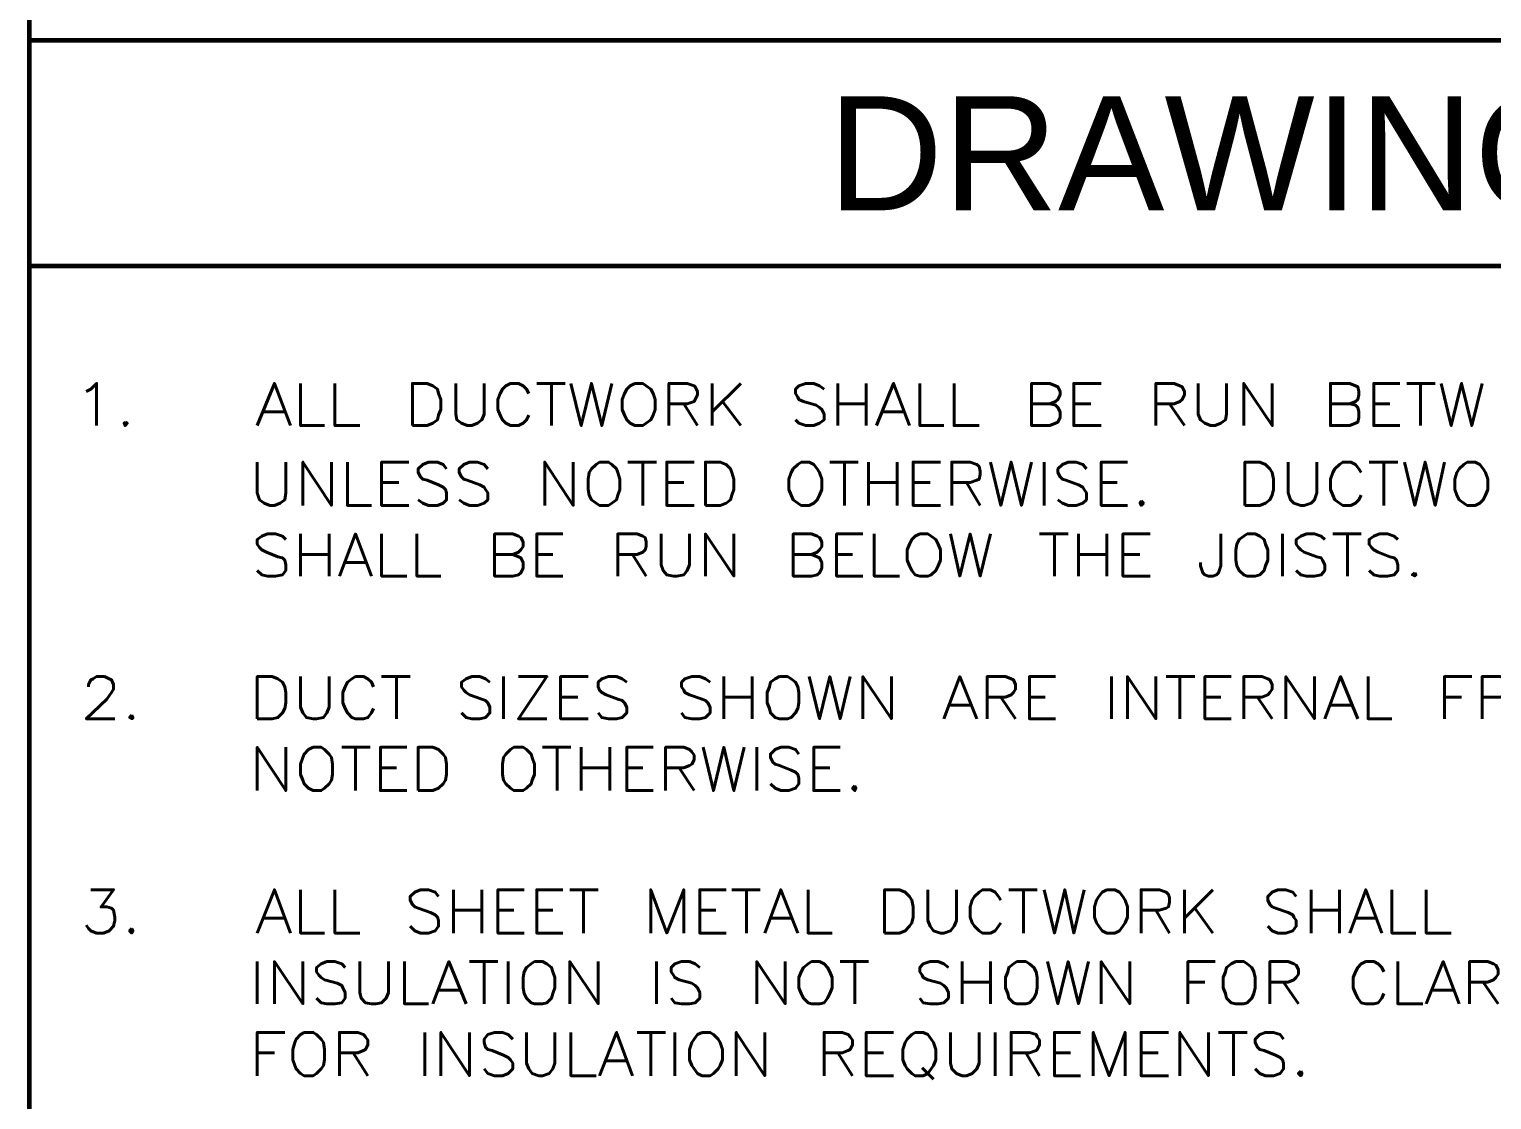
# Model space of a CAD drawing. Header units: inches. Extents: x 5 to 516, y -193 to 129.
# Drawn here: x 357.09 to 369.91, y -164.39 to -155 of the extents above; entities that cross this region are included whole.
import ezdxf

# ---------------------------------------------------------------- set-up
doc = ezdxf.new("R2010")
doc.units = ezdxf.units.IN
doc.header["$MEASUREMENT"] = 0
doc.layers.add('PDF10_Geometry', color=7, linetype='Continuous')
doc.layers.add('PDF10_Text', color=7, linetype='Continuous')
doc.styles.add('PDF ArialMT', font='arial.ttf')

msp = doc.modelspace()

# ---------------------------------------------------------------- linework, layer by layer
at = {"layer": 'PDF10_Geometry', "lineweight": 60}
for points in [[(492.0841215, -99.6385468), (357.0896039, -99.6385468), (357.0896039, -189.6248923), (492.0841215, -189.6248923)], [(357.0896039, -155.0962878), (450.1758235, -155.0962878)], [(357.0896039, -157.0762074), (450.1758235, -157.0762074)]]:
    msp.add_lwpolyline(points, dxfattribs=at)
at = {"layer": 'PDF10_Geometry', "lineweight": 40}
for points in [[(357.5895768, -158.1761661), (357.6295752, -158.1561669), (357.6795731, -158.106169), (357.6795731, -158.4761539)], [(359.0895227, -158.4761539), (359.2395166, -158.106169), (359.3795109, -158.4761539)], [(359.4695004, -158.106169), (359.4695004, -158.4761539), (359.6794919, -158.4761539)], [(359.769495, -158.106169), (359.769495, -158.4761539), (359.9894861, -158.4761539)], [(360.8294452, -158.106169), (360.8294452, -158.376158), (360.8394448, -158.426156), (360.8794432, -158.4561547), (360.9294412, -158.4761539), (360.9694395, -158.4761539), (361.0194375, -158.4561547), (361.0594359, -158.426156), (361.0794351, -158.376158), (361.0794351, -158.106169)], [(361.4694192, -158.1961653), (361.44942, -158.1561669), (361.4194213, -158.1261681), (361.3794229, -158.106169), (361.3094257, -158.106169), (361.2694273, -158.1261681), (361.2394286, -158.1561669), (361.2194294, -158.1961653), (361.1994302, -158.2461633), (361.1994302, -158.3361596), (361.2194294, -158.3861576), (361.2394286, -158.426156), (361.2694273, -158.4561547), (361.3094257, -158.4761539), (361.3794229, -158.4761539), (361.4194213, -158.4561547), (361.44942, -158.426156), (361.4694192, -158.3861576)], [(361.5394198, -158.106169), (361.7894096, -158.106169)], [(361.6694111, -158.106169), (361.6694111, -158.4761539)], [(361.8394008, -158.106169), (361.9293972, -158.4761539), (362.0193935, -158.106169), (362.1093898, -158.4761539), (362.1993862, -158.106169)], [(362.6993727, -158.4761539), (362.6993727, -158.106169), (362.8593662, -158.106169), (362.9193637, -158.1261681), (362.9293633, -158.1361677), (362.9493625, -158.1761661), (362.9493625, -158.2061649), (362.9293633, -158.2461633), (362.9193637, -158.2661625), (362.8593662, -158.2861617), (362.6993727, -158.2861617)], [(363.0793505, -158.106169), (363.0793505, -158.4761539)], [(363.3293505, -158.106169), (363.0793606, -158.3561588)], [(364.0593174, -158.1561669), (364.0193191, -158.1261681), (363.9693211, -158.106169), (363.8993239, -158.106169), (363.8393264, -158.1261681), (363.8093276, -158.1561669), (363.8093276, -158.1961653), (363.8293268, -158.2261641), (363.8393264, -158.2461633), (363.8793247, -158.2661625), (363.9893203, -158.2961612), (364.0193191, -158.3161604), (364.0393182, -158.3361596), (364.0593174, -158.376158), (364.0593174, -158.426156), (364.0193191, -158.4561547), (363.9693211, -158.4761539), (363.8993239, -158.4761539), (363.8393264, -158.4561547), (363.8093276, -158.426156)], [(364.1793126, -158.106169), (364.1793126, -158.4761539)], [(364.429299, -158.106169), (364.429299, -158.4761539)], [(364.519292, -158.4761539), (364.6692859, -158.106169), (364.8092802, -158.4761539)], [(364.8992833, -158.106169), (364.8992833, -158.4761539), (365.1092748, -158.4761539)], [(365.1992779, -158.106169), (365.1992779, -158.4761539), (365.419269, -158.4761539)], [(366.0392302, -158.2861617), (366.0892282, -158.2961612), (366.1092274, -158.3161604), (366.1292266, -158.3561588), (366.1292266, -158.4061568), (366.1092274, -158.4461552), (366.0892282, -158.4561547), (366.0392302, -158.4761539), (365.8792367, -158.4761539), (365.8792367, -158.106169), (366.0392302, -158.106169), (366.0892282, -158.1261681), (366.1092274, -158.1361677), (366.1292266, -158.1761661), (366.1292266, -158.2061649), (366.1092274, -158.2461633), (366.0892282, -158.2661625), (366.0392302, -158.2861617), (365.8792367, -158.2861617)], [(366.4892221, -158.4761539), (366.2492319, -158.4761539), (366.2492319, -158.106169), (366.4892221, -158.106169)], [(366.9692027, -158.4761539), (366.9692027, -158.106169), (367.1291962, -158.106169), (367.1791941, -158.1261681), (367.1991933, -158.1361677), (367.2191925, -158.1761661), (367.2191925, -158.2061649), (367.1991933, -158.2461633), (367.1791941, -158.2661625), (367.1291962, -158.2861617), (366.9692027, -158.2861617)], [(367.3391842, -158.106169), (367.3391842, -158.376158), (367.3591834, -158.426156), (367.3991818, -158.4561547), (367.4491798, -158.4761539), (367.4891781, -158.4761539), (367.5391761, -158.4561547), (367.5791745, -158.426156), (367.5891741, -158.376158), (367.5891741, -158.106169)], [(367.739168, -158.4761539), (367.739168, -158.106169), (367.9891578, -158.4761539), (367.9891578, -158.106169)], [(368.6691268, -158.2861617), (368.7191248, -158.2961612), (368.739124, -158.3161604), (368.7491236, -158.3561588), (368.7491236, -158.4061568), (368.739124, -158.4461552), (368.7191248, -158.4561547), (368.6691268, -158.4761539), (368.4991337, -158.4761539), (368.4991337, -158.106169), (368.6691268, -158.106169), (368.7191248, -158.1261681), (368.739124, -158.1361677), (368.7491236, -158.1761661), (368.7491236, -158.2061649), (368.739124, -158.2461633), (368.7191248, -158.2661625), (368.6691268, -158.2861617), (368.4991337, -158.2861617)], [(369.1091191, -158.4761539), (368.8791285, -158.4761539), (368.8791285, -158.106169), (369.1091191, -158.106169)], [(369.1691133, -158.106169), (369.4191032, -158.106169)], [(369.2891084, -158.106169), (369.2891084, -158.4761539)], [(369.4690943, -158.106169), (369.5590907, -158.4761539), (369.649087, -158.106169), (369.7390834, -158.4761539), (369.8290797, -158.106169)], [(359.1495134, -158.3561588), (359.3295061, -158.3561588)], [(362.829364, -158.2861617), (362.9493591, -158.4761539)], [(363.169357, -158.2661625), (363.3293505, -158.4761539)], [(364.1793126, -158.2861617), (364.4293024, -158.2861617)], [(364.5792963, -158.3561588), (364.7492894, -158.3561588)], [(366.2492319, -158.2861617), (366.3992258, -158.2861617)], [(367.0891978, -158.2861617), (367.2191925, -158.4761539)], [(368.8791285, -158.2861617), (369.0191228, -158.2861617)], [(359.0895227, -158.7961409), (359.0895227, -159.06613), (359.1095218, -159.1261275), (359.1495202, -159.1561263), (359.1995182, -159.1761255), (359.2395166, -159.1761255), (359.2895145, -159.1561263), (359.3295129, -159.1261275), (359.3395125, -159.06613), (359.3395125, -158.7961409)], [(359.4895064, -159.1761255), (359.4895064, -158.7961409), (359.7394963, -159.1761255), (359.7394963, -158.7961409)], [(359.8794804, -158.7961409), (359.8794804, -159.1761255), (360.0894719, -159.1761255)], [(360.4194653, -159.1761255), (360.179475, -159.1761255), (360.179475, -158.7961409), (360.4194653, -158.7961409)], [(360.7494485, -158.8561385), (360.7194497, -158.8161401), (360.6694517, -158.7961409), (360.589455, -158.7961409), (360.539457, -158.8161401), (360.4994586, -158.8561385), (360.4994586, -158.8861373), (360.5194578, -158.9261357), (360.539457, -158.9461348), (360.5794554, -158.9561344), (360.6794513, -158.9961328), (360.7194497, -159.016132), (360.7394489, -159.0361312), (360.7494485, -159.06613), (360.7494485, -159.1261275), (360.7194497, -159.1561263), (360.6694517, -159.1761255), (360.589455, -159.1761255), (360.539457, -159.1561263), (360.4994586, -159.1261275)], [(361.1094338, -158.8561385), (361.0794351, -158.8161401), (361.0194375, -158.7961409), (360.9494403, -158.7961409), (360.8994424, -158.8161401), (360.859444, -158.8561385), (360.859444, -158.8861373), (360.8794432, -158.9261357), (360.8994424, -158.9461348), (360.9294412, -158.9561344), (361.0394367, -158.9961328), (361.0794351, -159.016132), (361.0894347, -159.0361312), (361.1094338, -159.06613), (361.1094338, -159.1261275), (361.0794351, -159.1561263), (361.0194375, -159.1761255), (360.9494403, -159.1761255), (360.8994424, -159.1561263), (360.859444, -159.1261275)], [(361.6094203, -159.1761255), (361.6094203, -158.7961409), (361.8594102, -159.1761255), (361.8594102, -158.7961409)], [(362.3393873, -158.7961409), (362.5893771, -158.7961409)], [(362.4693786, -158.7961409), (362.4693786, -159.1761255)], [(362.919357, -159.1761255), (362.6793667, -159.1761255), (362.6793667, -158.7961409), (362.919357, -158.7961409)], [(364.109312, -158.7961409), (364.3593019, -158.7961409)], [(364.2393033, -158.7961409), (364.2393033, -159.1761255)], [(364.449305, -158.7961409), (364.449305, -159.1761255)], [(364.6992914, -158.7961409), (364.6992914, -159.1761255)], [(365.0792692, -159.1761255), (364.839279, -159.1761255), (364.839279, -158.7961409), (365.0792692, -158.7961409)], [(365.179272, -159.1761255), (365.179272, -158.7961409), (365.3392655, -158.7961409), (365.399263, -158.8161401), (365.4192622, -158.8361393), (365.4292618, -158.8761377), (365.4292618, -158.9061365), (365.4192622, -158.9461348), (365.399263, -158.9561344), (365.3392655, -158.9761336), (365.179272, -158.9761336)], [(365.5192649, -158.7961409), (365.6092613, -159.1761255), (365.6992576, -158.7961409), (365.789254, -159.1761255), (365.8792503, -158.7961409)], [(365.9892357, -158.7961409), (365.9892357, -159.1761255)], [(366.3592173, -158.8561385), (366.3292185, -158.8161401), (366.2692209, -158.7961409), (366.1992237, -158.7961409), (366.1492258, -158.8161401), (366.1092274, -158.8561385), (366.1092274, -158.8861373), (366.1292266, -158.9261357), (366.1492258, -158.9461348), (366.1792246, -158.9561344), (366.2892201, -158.9961328), (366.3292185, -159.016132), (366.3392181, -159.0361312), (366.3592173, -159.06613), (366.3592173, -159.1261275), (366.3292185, -159.1561263), (366.2692209, -159.1761255), (366.1992237, -159.1761255), (366.1492258, -159.1561263), (366.1092274, -159.1261275)], [(366.7192128, -159.1761255), (366.4892221, -159.1761255), (366.4892221, -158.7961409), (366.7192128, -158.7961409)], [(368.1291555, -158.7961409), (368.1291555, -159.06613), (368.1491547, -159.1261275), (368.1791535, -159.1561263), (368.2391511, -159.1761255), (368.2691499, -159.1761255), (368.3291474, -159.1561263), (368.3591462, -159.1261275), (368.3791454, -159.06613), (368.3791454, -158.7961409)], [(368.7691296, -158.8861373), (368.7491304, -158.8561385), (368.7191316, -158.8161401), (368.6791332, -158.7961409), (368.6091361, -158.7961409), (368.5791373, -158.8161401), (368.5391389, -158.8561385), (368.5191397, -158.8861373), (368.4991405, -158.9461348), (368.4991405, -159.0361312), (368.5191397, -159.0861292), (368.5391389, -159.1261275), (368.5791373, -159.1561263), (368.6091361, -159.1761255), (368.6791332, -159.1761255), (368.7191316, -159.1561263), (368.7491304, -159.1261275), (368.7691296, -159.0861292)], [(368.8391165, -158.7961409), (369.0891064, -158.7961409)], [(368.9691214, -158.7961409), (368.9691214, -159.1761255)], [(369.1491073, -158.7961409), (369.2391037, -159.1761255), (369.3291, -158.7961409), (369.4190964, -159.1761255), (369.4990931, -158.7961409)], [(360.179475, -158.9761336), (360.3294689, -158.9761336)], [(362.6793667, -158.9761336), (362.8293606, -158.9761336)], [(364.449305, -158.9761336), (364.6992948, -158.9761336)], [(364.839279, -158.9761336), (364.9892729, -158.9761336)], [(365.3092633, -158.9761336), (365.4292584, -159.1761255)], [(366.4892221, -158.9761336), (366.6292165, -158.9761336)], [(359.3395091, -159.4761133), (359.3095103, -159.4461145), (359.2495128, -159.4261154), (359.1795156, -159.4261154), (359.1295176, -159.4461145), (359.0895193, -159.4761133), (359.0895193, -159.5161117), (359.1095185, -159.5461105), (359.1295176, -159.5661097), (359.169516, -159.5861089), (359.269512, -159.6261072), (359.3095103, -159.6361068), (359.3295095, -159.656106), (359.3395091, -159.6961044), (359.3395091, -159.7461024), (359.3095103, -159.7861007), (359.2495128, -159.7961003), (359.1795156, -159.7961003), (359.1295176, -159.7861007), (359.0895193, -159.7461024)], [(359.4695004, -159.4261154), (359.4695004, -159.7961003)], [(359.7194869, -159.4261154), (359.7194869, -159.7961003)], [(359.8094934, -159.7961003), (359.9494877, -159.4261154), (360.089482, -159.7961003)], [(360.179475, -159.4261154), (360.179475, -159.7961003), (360.3994661, -159.7961003)], [(360.4894658, -159.4261154), (360.4894658, -159.7961003), (360.6994573, -159.7961003)], [(361.3294317, -159.606108), (361.3794297, -159.6261072), (361.3994289, -159.6361068), (361.419428, -159.6761052), (361.419428, -159.7261032), (361.3994289, -159.7661015), (361.3794297, -159.7861007), (361.3294317, -159.7961003), (361.1694382, -159.7961003), (361.1694382, -159.4261154), (361.3294317, -159.4261154), (361.3794297, -159.4461145), (361.3994289, -159.4561141), (361.419428, -159.4961125), (361.419428, -159.5361109), (361.3994289, -159.5661097), (361.3794297, -159.5861089), (361.3294317, -159.606108), (361.1694382, -159.606108)], [(361.7694104, -159.7961003), (361.5394198, -159.7961003), (361.5394198, -159.4261154), (361.7694104, -159.4261154)], [(362.2493943, -159.7961003), (362.2493943, -159.4261154), (362.4193874, -159.4261154), (362.4693854, -159.4461145), (362.4893846, -159.4561141), (362.4993842, -159.4961125), (362.4993842, -159.5361109), (362.4893846, -159.5661097), (362.4693854, -159.5861089), (362.4193874, -159.606108), (362.2493943, -159.606108)], [(362.6293721, -159.4261154), (362.6293721, -159.6961044), (362.6493713, -159.7461024), (362.6793701, -159.7861007), (362.7393677, -159.7961003), (362.7693664, -159.7961003), (362.829364, -159.7861007), (362.8593628, -159.7461024), (362.879362, -159.6961044), (362.879362, -159.4261154)], [(363.0193597, -159.7961003), (363.0193597, -159.4261154), (363.2693495, -159.7961003), (363.2693495, -159.4261154)], [(363.9493185, -159.606108), (363.9993165, -159.6261072), (364.0193157, -159.6361068), (364.0393149, -159.6761052), (364.0393149, -159.7261032), (364.0193157, -159.7661015), (363.9993165, -159.7861007), (363.9493185, -159.7961003), (363.789325, -159.7961003), (363.789325, -159.4261154), (363.9493185, -159.4261154), (363.9993165, -159.4461145), (364.0193157, -159.4561141), (364.0393149, -159.4961125), (364.0393149, -159.5361109), (364.0193157, -159.5661097), (363.9993165, -159.5861089), (363.9493185, -159.606108), (363.789325, -159.606108)], [(364.399307, -159.7961003), (364.1693164, -159.7961003), (364.1693164, -159.4261154), (364.399307, -159.4261154)], [(364.4992996, -159.4261154), (364.4992996, -159.7961003), (364.7192906, -159.7961003)], [(365.1692758, -159.4261154), (365.2492725, -159.7961003), (365.3392688, -159.4261154), (365.4292652, -159.7961003), (365.5192615, -159.4261154)], [(365.9492373, -159.4261154), (366.1992271, -159.4261154)], [(366.0792422, -159.4261154), (366.0792422, -159.7961003)], [(366.2892303, -159.4261154), (366.2892303, -159.7961003)], [(366.5392167, -159.4261154), (366.5392167, -159.7961003)], [(366.9191945, -159.7961003), (366.6792043, -159.7961003), (366.6792043, -159.4261154), (366.9191945, -159.4261154)], [(367.5391761, -159.4261154), (367.5391761, -159.706104), (367.5191769, -159.7661015), (367.4991777, -159.7861007), (367.469179, -159.7961003), (367.4291806, -159.7961003), (367.3991818, -159.7861007), (367.3791826, -159.7661015), (367.3591834, -159.706104), (367.3591834, -159.6761052)], [(368.079161, -159.4261154), (368.079161, -159.7961003)], [(368.4491425, -159.4761133), (368.4191438, -159.4461145), (368.3591462, -159.4261154), (368.289149, -159.4261154), (368.2391511, -159.4461145), (368.1991527, -159.4761133), (368.1991527, -159.5161117), (368.2191519, -159.5461105), (368.2391511, -159.5661097), (368.2691499, -159.5861089), (368.3791454, -159.6261072), (368.4191438, -159.6361068), (368.4291434, -159.656106), (368.4491425, -159.6961044), (368.4491425, -159.7461024), (368.4191438, -159.7861007), (368.3591462, -159.7961003), (368.289149, -159.7961003), (368.2391511, -159.7861007), (368.1991527, -159.7461024)], [(368.5191295, -159.4261154), (368.7691194, -159.4261154)], [(368.6491344, -159.4261154), (368.6491344, -159.7961003)], [(369.0891166, -159.4761133), (369.0591178, -159.4461145), (368.9991202, -159.4261154), (368.9291231, -159.4261154), (368.8791251, -159.4461145), (368.8391267, -159.4761133), (368.8391267, -159.5161117), (368.8591259, -159.5461105), (368.8791251, -159.5661097), (368.9191235, -159.5861089), (369.0191194, -159.6261072), (369.0591178, -159.6361068), (369.079117, -159.656106), (369.0891166, -159.6961044), (369.0891166, -159.7461024), (369.0591178, -159.7861007), (368.9991202, -159.7961003), (368.9291231, -159.7961003), (368.8791251, -159.7861007), (368.8391267, -159.7461024)], [(359.4695004, -159.606108), (359.7194903, -159.606108)], [(361.5394198, -159.606108), (361.6794141, -159.606108)], [(362.3793857, -159.606108), (362.4993808, -159.7961003)], [(364.1693164, -159.606108), (364.3093107, -159.606108)], [(366.2892303, -159.606108), (366.5392201, -159.606108)], [(366.6792043, -159.606108), (366.8291982, -159.606108)], [(359.859488, -159.6761052), (360.0394807, -159.6761052)], [(357.6095828, -160.7660609), (357.6095828, -160.7460618), (357.629582, -160.7060634), (357.6495811, -160.6960638), (357.6795799, -160.6760646), (357.7495771, -160.6760646), (357.7895755, -160.6960638), (357.8095746, -160.7060634), (357.8295738, -160.7460618), (357.8295738, -160.7860601), (357.8095746, -160.8160589), (357.7695763, -160.8760565), (357.5895836, -161.0460496), (357.8395734, -161.0460496)], [(359.4695004, -160.6760646), (359.4695004, -160.9460536), (359.4894996, -160.9960516), (359.5194984, -161.03605), (359.579496, -161.0460496), (359.6094948, -161.0460496), (359.6694923, -161.03605), (359.6994911, -160.9960516), (359.7194903, -160.9460536), (359.7194903, -160.6760646)], [(360.1094745, -160.7660609), (360.0894753, -160.7260626), (360.0594765, -160.6960638), (360.0194781, -160.6760646), (359.949481, -160.6760646), (359.9194822, -160.6960638), (359.8794838, -160.7260626), (359.8594846, -160.7660609), (359.8394854, -160.8160589), (359.8394854, -160.9060553), (359.8594846, -160.9560532), (359.8794838, -160.9960516), (359.9194822, -161.03605), (359.949481, -161.0460496), (360.0194781, -161.0460496), (360.0594765, -161.03605), (360.0894753, -160.9960516), (360.1094745, -160.9560532)], [(360.179475, -160.6760646), (360.4294649, -160.6760646)], [(360.3094663, -160.6760646), (360.3094663, -161.0460496)], [(361.1294398, -160.7260626), (361.0894414, -160.6960638), (361.0394435, -160.6760646), (360.9694463, -160.6760646), (360.9194483, -160.6960638), (360.87945, -160.7260626), (360.87945, -160.7660609), (360.8994492, -160.7960597), (360.9194483, -160.8160589), (360.9494471, -160.8360581), (361.0594427, -160.8760565), (361.0894414, -160.8860561), (361.1094406, -160.9060553), (361.1294398, -160.9460536), (361.1294398, -160.9960516), (361.0894414, -161.03605), (361.0394435, -161.0460496), (360.9694463, -161.0460496), (360.9194483, -161.03605), (360.87945, -160.9960516)], [(361.2494349, -160.6760646), (361.2494349, -161.0460496)], [(361.6294127, -161.0460496), (361.3794229, -161.0460496), (361.6294127, -160.6760646), (361.3794229, -160.6760646)], [(361.9893981, -161.0460496), (361.7494079, -161.0460496), (361.7494079, -160.6760646), (361.9893981, -160.6760646)], [(362.3293911, -160.7260626), (362.2893927, -160.6960638), (362.2393947, -160.6760646), (362.1693976, -160.6760646), (362.1094, -160.6960638), (362.0794012, -160.7260626), (362.0794012, -160.7660609), (362.0894008, -160.7960597), (362.1094, -160.8160589), (362.1493984, -160.8360581), (362.2493943, -160.8760565), (362.2893927, -160.8860561), (362.3093919, -160.9060553), (362.3293911, -160.9460536), (362.3293911, -160.9960516), (362.2893927, -161.03605), (362.2393947, -161.0460496), (362.1693976, -161.0460496), (362.1094, -161.03605), (362.0794012, -160.9960516)], [(363.059358, -160.7260626), (363.0193597, -160.6960638), (362.9693617, -160.6760646), (362.8993645, -160.6760646), (362.839367, -160.6960638), (362.8093682, -160.7260626), (362.8093682, -160.7660609), (362.8293674, -160.7960597), (362.839367, -160.8160589), (362.8793654, -160.8360581), (362.9893609, -160.8760565), (363.0193597, -160.8860561), (363.0393589, -160.9060553), (363.059358, -160.9460536), (363.059358, -160.9960516), (363.0193597, -161.03605), (362.9693617, -161.0460496), (362.8993645, -161.0460496), (362.839367, -161.03605), (362.8093682, -160.9960516)], [(363.1793532, -160.6760646), (363.1793532, -161.0460496)], [(363.4293396, -160.6760646), (363.4293396, -161.0460496)], [(363.9293261, -160.6760646), (364.0193225, -161.0460496), (364.1093188, -160.6760646), (364.1993151, -161.0460496), (364.2893115, -160.6760646)], [(364.3992968, -161.0460496), (364.3992968, -160.6760646), (364.6492867, -161.0460496), (364.6492867, -160.6760646)], [(365.1092714, -161.0460496), (365.2492657, -160.6760646), (365.3992596, -161.0460496)], [(365.4892628, -161.0460496), (365.4892628, -160.6760646), (365.6492563, -160.6760646), (365.6992542, -160.6960638), (365.7192534, -160.7060634), (365.7392526, -160.7460618), (365.7392526, -160.7860601), (365.7192534, -160.8160589), (365.6992542, -160.8360581), (365.6492563, -160.8560573), (365.4892628, -160.8560573)], [(366.089235, -161.0460496), (365.8592443, -161.0460496), (365.8592443, -160.6760646), (366.089235, -160.6760646)], [(366.5792151, -160.6760646), (366.5792151, -161.0460496)], [(366.7192162, -161.0460496), (366.7192162, -160.6760646), (366.969206, -161.0460496), (366.969206, -160.6760646)], [(367.0591956, -160.6760646), (367.3091855, -160.6760646)], [(367.1791907, -160.6760646), (367.1791907, -161.0460496)], [(367.6291657, -161.0460496), (367.399175, -161.0460496), (367.399175, -160.6760646), (367.6291657, -160.6760646)], [(367.739168, -161.0460496), (367.739168, -160.6760646), (367.8991615, -160.6760646), (367.9491595, -160.6960638), (367.9691587, -160.7060634), (367.9891578, -160.7460618), (367.9891578, -160.7860601), (367.9691587, -160.8160589), (367.9491595, -160.8360581), (367.8991615, -160.8560573), (367.739168, -160.8560573)], [(368.1091496, -161.0460496), (368.1091496, -160.6760646), (368.3591394, -161.0460496), (368.3591394, -160.6760646)], [(368.4491425, -161.0460496), (368.5891369, -160.6760646), (368.7391308, -161.0460496)], [(368.8291203, -160.6760646), (368.8291203, -161.0460496), (369.0391118, -161.0460496)], [(369.4990965, -161.0460496), (369.4990965, -160.6760646), (369.7390868, -160.6760646)], [(369.8290797, -161.0460496), (369.8290797, -160.6760646), (369.9890732, -160.6760646), (370.0390712, -160.6960638), (370.0590704, -160.7060634), (370.0790696, -160.7460618), (370.0790696, -160.7860601), (370.0590704, -160.8160589), (370.0390712, -160.8360581), (369.9890732, -160.8560573), (369.8290797, -160.8560573)], [(361.7494079, -160.8560573), (361.8994018, -160.8560573)], [(363.1793532, -160.8560573), (363.429343, -160.8560573)], [(365.1692758, -160.9260544), (365.3392688, -160.9260544)], [(365.6092579, -160.8560573), (365.7392526, -161.0460496)], [(365.8592443, -160.8560573), (365.9992387, -160.8560573)], [(367.399175, -160.8560573), (367.5391693, -160.8560573)], [(367.8591631, -160.8560573), (367.9891578, -161.0460496)], [(368.4991371, -160.9260544), (368.6791298, -160.9260544)], [(369.4990965, -160.8560573), (369.6490904, -160.8560573)], [(359.0895227, -161.676024), (359.0895227, -161.2960394), (359.3395125, -161.676024), (359.3395125, -161.2960394)], [(359.8294858, -161.2960394), (360.0794757, -161.2960394)], [(359.949481, -161.2960394), (359.949481, -161.676024)], [(360.3994695, -161.676024), (360.1694788, -161.676024), (360.1694788, -161.2960394), (360.3994695, -161.2960394)], [(361.5894144, -161.2960394), (361.8394042, -161.2960394)], [(361.7194057, -161.2960394), (361.7194057, -161.676024)], [(361.9294073, -161.2960394), (361.9294073, -161.676024)], [(362.1793938, -161.2960394), (362.1793938, -161.676024)], [(362.5593817, -161.676024), (362.3293911, -161.676024), (362.3293911, -161.2960394), (362.5593817, -161.2960394)], [(362.6693705, -161.676024), (362.6693705, -161.2960394), (362.829364, -161.2960394), (362.879362, -161.3160386), (362.8993612, -161.3360378), (362.9193603, -161.3660366), (362.9193603, -161.4060349), (362.8993612, -161.4460333), (362.879362, -161.4560329), (362.829364, -161.4760321), (362.6693705, -161.4760321)], [(362.9993537, -161.2960394), (363.08935, -161.676024), (363.1793464, -161.2960394), (363.2693427, -161.676024), (363.3593391, -161.2960394)], [(363.469338, -161.2960394), (363.469338, -161.676024)], [(363.8393196, -161.356037), (363.8093208, -161.3160386), (363.7493232, -161.2960394), (363.6793261, -161.2960394), (363.6293281, -161.3160386), (363.5893297, -161.356037), (363.5893297, -161.3860358), (363.6093289, -161.4260341), (363.6293281, -161.4460333), (363.6693265, -161.4560329), (363.7693224, -161.4960313), (363.8093208, -161.5160305), (363.82932, -161.5360297), (363.8393196, -161.5660285), (363.8393196, -161.6160264), (363.8093208, -161.6560248), (363.7493232, -161.676024), (363.6793261, -161.676024), (363.6293281, -161.6560248), (363.5893297, -161.6160264)], [(364.1993151, -161.676024), (363.9693245, -161.676024), (363.9693245, -161.2960394), (364.1993151, -161.2960394)], [(360.1694788, -161.4760321), (360.3094731, -161.4760321)], [(361.9294073, -161.4760321), (362.1793972, -161.4760321)], [(362.3293911, -161.4760321), (362.4693854, -161.4760321)], [(362.7893656, -161.4760321), (362.9193603, -161.676024)], [(363.9693245, -161.4760321), (364.1093188, -161.4760321)], [(357.6295752, -162.5459887), (357.829567, -162.5459887), (357.7195715, -162.6959826), (357.7695695, -162.6959826), (357.8095679, -162.7059822), (357.829567, -162.7259813), (357.8395666, -162.7859789), (357.8395666, -162.8159777), (357.829567, -162.8659757), (357.7895687, -162.905974), (357.7395707, -162.9259732), (357.6795731, -162.9259732), (357.6295752, -162.905974), (357.609576, -162.8859748), (357.5895768, -162.8559761)], [(359.0895227, -162.9259732), (359.2395166, -162.5459887), (359.3795109, -162.9259732)], [(359.4695004, -162.5459887), (359.4695004, -162.9259732), (359.6794919, -162.9259732)], [(359.769495, -162.5459887), (359.769495, -162.9259732), (359.9894861, -162.9259732)], [(360.6794479, -162.6059862), (360.6494491, -162.5659878), (360.5894516, -162.5459887), (360.5194544, -162.5459887), (360.4694564, -162.5659878), (360.4294581, -162.6059862), (360.4294581, -162.635985), (360.4494573, -162.6759834), (360.4694564, -162.6959826), (360.4994552, -162.7059822), (360.6094508, -162.7459805), (360.6494491, -162.7659797), (360.6694483, -162.7859789), (360.6794479, -162.8159777), (360.6794479, -162.8659757), (360.6494491, -162.905974), (360.5894516, -162.9259732), (360.5194544, -162.9259732), (360.4694564, -162.905974), (360.4294581, -162.8659757)], [(360.8094528, -162.5459887), (360.8094528, -162.9259732)], [(361.0594393, -162.5459887), (361.0594393, -162.9259732)], [(361.4294175, -162.9259732), (361.1994268, -162.9259732), (361.1994268, -162.5459887), (361.4294175, -162.5459887)], [(361.7694104, -162.9259732), (361.5394198, -162.9259732), (361.5394198, -162.5459887), (361.7694104, -162.5459887)], [(361.8294046, -162.5459887), (362.0793945, -162.5459887)], [(361.9493997, -162.5459887), (361.9493997, -162.9259732)], [(362.5393792, -162.9259732), (362.5393792, -162.5459887), (362.6793735, -162.9259732), (362.8293674, -162.5459887), (362.8293674, -162.9259732)], [(363.1993558, -162.9259732), (362.9693651, -162.9259732), (362.9693651, -162.5459887), (363.1993558, -162.5459887)], [(363.2493537, -162.5459887), (363.4993436, -162.5459887)], [(363.3793451, -162.5459887), (363.3793451, -162.9259732)], [(363.5393386, -162.9259732), (363.6793329, -162.5459887), (363.8293268, -162.9259732)], [(363.9193163, -162.5459887), (363.9193163, -162.9259732), (364.1293078, -162.9259732)], [(364.9692839, -162.5459887), (364.9692839, -162.8159777), (364.9892831, -162.8659757), (365.0192818, -162.905974), (365.0792794, -162.9259732), (365.1092782, -162.9259732), (365.1692758, -162.905974), (365.1992745, -162.8659757), (365.2192737, -162.8159777), (365.2192737, -162.5459887)], [(365.6092579, -162.635985), (365.5892587, -162.6059862), (365.5592599, -162.5659878), (365.5192615, -162.5459887), (365.4492644, -162.5459887), (365.4192656, -162.5659878), (365.3792672, -162.6059862), (365.359268, -162.635985), (365.3392688, -162.6959826), (365.3392688, -162.7859789), (365.359268, -162.8359769), (365.3792672, -162.8659757), (365.4192656, -162.905974), (365.4492644, -162.9259732), (365.5192615, -162.9259732), (365.5592599, -162.905974), (365.5892587, -162.8659757), (365.6092579, -162.8359769)], [(365.6792584, -162.5459887), (365.9292483, -162.5459887)], [(365.8092498, -162.5459887), (365.8092498, -162.9259732)], [(365.9892357, -162.5459887), (366.079232, -162.9259732), (366.1692284, -162.5459887), (366.2492251, -162.9259732), (366.3392215, -162.5459887)], [(366.8391978, -162.9259732), (366.8391978, -162.5459887), (366.9991913, -162.5459887), (367.0591888, -162.5659878), (367.079188, -162.585987), (367.0891876, -162.6159858), (367.0891876, -162.6559842), (367.079188, -162.6959826), (367.0591888, -162.7059822), (366.9991913, -162.7259813), (366.8391978, -162.7259813)], [(367.4691756, -162.5459887), (367.2191857, -162.7959785)], [(367.2191891, -162.5459887), (367.2191891, -162.9259732)], [(368.1991425, -162.6059862), (368.1691437, -162.5659878), (368.1091462, -162.5459887), (368.039149, -162.5459887), (367.9891511, -162.5659878), (367.9491527, -162.6059862), (367.9491527, -162.635985), (367.9691519, -162.6759834), (367.9891511, -162.6959826), (368.0191498, -162.7059822), (368.1291454, -162.7459805), (368.1691437, -162.7659797), (368.1791433, -162.7859789), (368.1991425, -162.8159777), (368.1991425, -162.8659757), (368.1691437, -162.905974), (368.1091462, -162.9259732), (368.039149, -162.9259732), (367.9891511, -162.905974), (367.9491527, -162.8659757)], [(368.3291474, -162.5459887), (368.3291474, -162.9259732)], [(368.5791339, -162.5459887), (368.5791339, -162.9259732)], [(368.6691268, -162.9259732), (368.8091211, -162.5459887), (368.9491155, -162.9259732)], [(369.039122, -162.5459887), (369.039122, -162.9259732), (369.2491135, -162.9259732)], [(369.339103, -162.5459887), (369.339103, -162.9259732), (369.5590941, -162.9259732)], [(360.8094528, -162.7259813), (361.0594427, -162.7259813)], [(361.1994268, -162.7259813), (361.3394211, -162.7259813)], [(361.5394198, -162.7259813), (361.6794141, -162.7259813)], [(362.9693651, -162.7259813), (363.1093594, -162.7259813)], [(366.9692027, -162.7259813), (367.0891978, -162.9259732)], [(367.3091821, -162.7059822), (367.4691756, -162.9259732)], [(368.3291474, -162.7259813), (368.5791373, -162.7259813)], [(359.1495134, -162.7959785), (359.3295061, -162.7959785)], [(363.5893331, -162.7959785), (363.7693258, -162.7959785)], [(368.719135, -162.7959785), (368.8991277, -162.7959785)], [(359.0895227, -163.1759631), (359.0895227, -163.545948)], [(359.2395064, -163.545948), (359.2395064, -163.1759631), (359.4894962, -163.545948), (359.4894962, -163.1759631)], [(359.859488, -163.225961), (359.8294892, -163.1959623), (359.7694917, -163.1759631), (359.6994945, -163.1759631), (359.6494965, -163.1959623), (359.6094982, -163.225961), (359.6094982, -163.2659594), (359.6294973, -163.2959582), (359.6494965, -163.3159574), (359.6794953, -163.3359566), (359.7894908, -163.3659554), (359.8294892, -163.3859545), (359.8394888, -163.4059537), (359.859488, -163.4459521), (359.859488, -163.4959501), (359.8294892, -163.5359484), (359.7694917, -163.545948), (359.6994945, -163.545948), (359.6494965, -163.5359484), (359.6094982, -163.4959501)], [(359.9894793, -163.1759631), (359.9894793, -163.4459521), (359.9994789, -163.4959501), (360.0394773, -163.5359484), (360.0894753, -163.545948), (360.1294736, -163.545948), (360.1794716, -163.5359484), (360.21947, -163.4959501), (360.2394692, -163.4459521), (360.2394692, -163.1759631)], [(360.3794669, -163.1759631), (360.3794669, -163.545948), (360.5894584, -163.545948)], [(360.6294533, -163.545948), (360.7694477, -163.1759631), (360.9194416, -163.545948)], [(360.9494403, -163.1759631), (361.1994302, -163.1759631)], [(361.0794317, -163.1759631), (361.0794317, -163.545948)], [(361.2894333, -163.1759631), (361.2894333, -163.545948)], [(361.8294046, -163.545948), (361.8294046, -163.1759631), (362.0793945, -163.545948), (362.0793945, -163.1759631)], [(362.5893737, -163.1759631), (362.5893737, -163.545948)], [(362.9693651, -163.225961), (362.9293667, -163.1959623), (362.8793687, -163.1759631), (362.8093716, -163.1759631), (362.749374, -163.1959623), (362.7193752, -163.225961), (362.7193752, -163.2659594), (362.7393744, -163.2959582), (362.749374, -163.3159574), (362.7893724, -163.3359566), (362.8993679, -163.3659554), (362.9293667, -163.3859545), (362.9493659, -163.4059537), (362.9693651, -163.4459521), (362.9693651, -163.4959501), (362.9293667, -163.5359484), (362.8793687, -163.545948), (362.8093716, -163.545948), (362.749374, -163.5359484), (362.7193752, -163.4959501)], [(363.469338, -163.545948), (363.469338, -163.1759631), (363.7193279, -163.545948), (363.7193279, -163.1759631)], [(364.199305, -163.1759631), (364.4492948, -163.1759631)], [(364.3293099, -163.1759631), (364.3293099, -163.545948)], [(365.1492698, -163.225961), (365.1092714, -163.1959623), (365.0592734, -163.1759631), (364.9892763, -163.1759631), (364.9292787, -163.1959623), (364.8992799, -163.225961), (364.8992799, -163.2659594), (364.9192791, -163.2959582), (364.9292787, -163.3159574), (364.9692771, -163.3359566), (365.0792726, -163.3659554), (365.1092714, -163.3859545), (365.1292706, -163.4059537), (365.1492698, -163.4459521), (365.1492698, -163.4959501), (365.1092714, -163.5359484), (365.0592734, -163.545948), (364.9892763, -163.545948), (364.9292787, -163.5359484), (364.8992799, -163.4959501)], [(365.2692649, -163.1759631), (365.2692649, -163.545948)], [(365.5192649, -163.1759631), (365.5192649, -163.545948)], [(366.0192378, -163.1759631), (366.1092342, -163.545948), (366.1992305, -163.1759631), (366.2892269, -163.545948), (366.3792232, -163.1759631)], [(366.4892221, -163.545948), (366.4892221, -163.1759631), (366.739212, -163.545948), (366.739212, -163.1759631)], [(367.2491913, -163.545948), (367.2491913, -163.1759631), (367.4891815, -163.1759631)], [(367.969162, -163.545948), (367.969162, -163.1759631), (368.1291555, -163.1759631), (368.1791535, -163.1959623), (368.1991527, -163.2059618), (368.2191519, -163.2459602), (368.2191519, -163.2859586), (368.1991527, -163.3159574), (368.1791535, -163.3359566), (368.1291555, -163.3559558), (367.969162, -163.3559558)], [(368.9691214, -163.2659594), (368.9491222, -163.225961), (368.9191235, -163.1959623), (368.8791251, -163.1759631), (368.8091279, -163.1759631), (368.7691296, -163.1959623), (368.7391308, -163.225961), (368.7191316, -163.2659594), (368.6991324, -163.3159574), (368.6991324, -163.4059537), (368.7191316, -163.4559517), (368.7391308, -163.4959501), (368.7691296, -163.5359484), (368.8091279, -163.545948), (368.8791251, -163.545948), (368.9191235, -163.5359484), (368.9491222, -163.4959501), (368.9691214, -163.4559517)], [(369.0891166, -163.1759631), (369.0891166, -163.545948), (369.3091076, -163.545948)], [(369.339103, -163.545948), (369.4890969, -163.1759631), (369.6290912, -163.545948)], [(369.7190808, -163.545948), (369.7190808, -163.1759631), (369.8790743, -163.1759631), (369.9290723, -163.1959623), (369.9490715, -163.2059618), (369.9690706, -163.2459602), (369.9690706, -163.2859586), (369.9490715, -163.3159574), (369.9290723, -163.3359566), (369.8790743, -163.3559558), (369.7190808, -163.3559558)], [(365.2692649, -163.3559558), (365.5192548, -163.3559558)], [(367.2491913, -163.3559558), (367.3991852, -163.3559558)], [(368.0891572, -163.3559558), (368.2191519, -163.545948)], [(369.8390895, -163.3559558), (369.9690842, -163.545948)], [(360.6794479, -163.4259529), (360.8594406, -163.4259529)], [(369.3990938, -163.4259529), (369.5790865, -163.4259529)], [(359.0895227, -164.1759225), (359.0895227, -163.7959379), (359.3295129, -163.7959379)], [(359.8094934, -164.1759225), (359.8094934, -163.7959379), (359.9694869, -163.7959379), (360.0194849, -163.8159371), (360.0394841, -163.8359363), (360.0594833, -163.865935), (360.0594833, -163.9059334), (360.0394841, -163.9459318), (360.0194849, -163.9559314), (359.9694869, -163.9759306), (359.8094934, -163.9759306)], [(360.5594528, -163.7959379), (360.5594528, -164.1759225)], [(360.6994539, -164.1759225), (360.6994539, -163.7959379), (360.9494437, -164.1759225), (360.9494437, -163.7959379)], [(361.3294317, -163.8559355), (361.2894333, -163.8159371), (361.2394353, -163.7959379), (361.1694382, -163.7959379), (361.1094406, -163.8159371), (361.0794418, -163.8559355), (361.0794418, -163.8859342), (361.0894414, -163.9259326), (361.1094406, -163.9459318), (361.149439, -163.9559314), (361.2494349, -163.9959298), (361.2894333, -164.015929), (361.3094325, -164.0359281), (361.3294317, -164.0659269), (361.3294317, -164.1159249), (361.2894333, -164.1559233), (361.2394353, -164.1759225), (361.1694382, -164.1759225), (361.1094406, -164.1559233), (361.0794418, -164.1159249)], [(361.4494268, -163.7959379), (361.4494268, -164.0659269), (361.469426, -164.1159249), (361.4994248, -164.1559233), (361.5594224, -164.1759225), (361.5894211, -164.1759225), (361.6494187, -164.1559233), (361.6794175, -164.1159249), (361.6994167, -164.0659269), (361.6994167, -163.7959379)], [(361.8394008, -163.7959379), (361.8394008, -164.1759225), (362.0593919, -164.1759225)], [(362.0894008, -164.1759225), (362.2393947, -163.7959379), (362.3793891, -164.1759225)], [(362.419384, -163.7959379), (362.6693739, -163.7959379)], [(362.5393792, -163.7959379), (362.5393792, -164.1759225)], [(362.7493672, -163.7959379), (362.7493672, -164.1759225)], [(363.2893521, -164.1759225), (363.2893521, -163.7959379), (363.5393419, -164.1759225), (363.5393419, -163.7959379)], [(364.0593174, -164.1759225), (364.0593174, -163.7959379), (364.2193109, -163.7959379), (364.2693089, -163.8159371), (364.2893081, -163.8359363), (364.3093073, -163.865935), (364.3093073, -163.9059334), (364.2893081, -163.9459318), (364.2693089, -163.9559314), (364.2193109, -163.9759306), (364.0593174, -163.9759306)], [(364.6692893, -164.1759225), (364.429299, -164.1759225), (364.429299, -163.7959379), (364.6692893, -163.7959379)], [(365.1692758, -163.7959379), (365.1692758, -164.0659269), (365.1792753, -164.1159249), (365.2192737, -164.1559233), (365.2692717, -164.1759225), (365.3092701, -164.1759225), (365.359268, -164.1559233), (365.3992664, -164.1159249), (365.4192656, -164.0659269), (365.4192656, -163.7959379)], [(365.5592497, -163.7959379), (365.5592497, -164.1759225)], [(365.6992508, -164.1759225), (365.6992508, -163.7959379), (365.8592443, -163.7959379), (365.9192419, -163.8159371), (365.9292415, -163.8359363), (365.9492407, -163.865935), (365.9492407, -163.9059334), (365.9292415, -163.9459318), (365.9192419, -163.9559314), (365.8592443, -163.9759306), (365.6992508, -163.9759306)], [(366.3092328, -164.1759225), (366.0792422, -164.1759225), (366.0792422, -163.7959379), (366.3092328, -163.7959379)], [(366.4192216, -164.1759225), (366.4192216, -163.7959379), (366.5592159, -164.1759225), (366.6992102, -163.7959379), (366.6992102, -164.1759225)], [(367.079188, -164.1759225), (366.8391978, -164.1759225), (366.8391978, -163.7959379), (367.079188, -163.7959379)], [(367.1791907, -164.1759225), (367.1791907, -163.7959379), (367.4291806, -164.1759225), (367.4291806, -163.7959379)], [(367.5191837, -163.7959379), (367.7691736, -163.7959379)], [(367.649175, -163.7959379), (367.649175, -164.1759225)], [(368.0891572, -163.8559355), (368.0591584, -163.8159371), (367.9991608, -163.7959379), (367.9291637, -163.7959379), (367.8791657, -163.8159371), (367.8391673, -163.8559355), (367.8391673, -163.8859342), (367.8591665, -163.9259326), (367.8791657, -163.9459318), (367.9191641, -163.9559314), (368.01916, -163.9959298), (368.0591584, -164.015929), (368.0791576, -164.0359281), (368.0891572, -164.0659269), (368.0891572, -164.1159249), (368.0591584, -164.1559233), (367.9991608, -164.1759225), (367.9291637, -164.1759225), (367.8791657, -164.1559233), (367.8391673, -164.1159249)], [(359.0895227, -163.9759306), (359.2395166, -163.9759306)], [(359.9294885, -163.9759306), (360.0594833, -164.1759225)], [(364.1793126, -163.9759306), (364.3093073, -164.1759225)], [(364.429299, -163.9759306), (364.5792929, -163.9759306)], [(365.8292422, -163.9759306), (365.9492373, -164.1759225)], [(366.0792422, -163.9759306), (366.2192365, -163.9759306)], [(366.8391978, -163.9759306), (366.9891917, -163.9759306)], [(362.1493916, -164.0459277), (362.3293843, -164.0459277)], [(364.9192757, -164.1059253), (365.0192717, -164.2059212)]]:
    msp.add_lwpolyline(points, dxfattribs=at)
for points in [[(360.4494674, -158.4761539), (360.4494674, -158.106169), (360.5794622, -158.106169), (360.6294601, -158.1261681), (360.6694585, -158.1561669), (360.6794581, -158.1961653), (360.6994573, -158.2461633), (360.6994573, -158.3361596), (360.6794581, -158.3861576), (360.6694585, -158.426156), (360.6294601, -158.4561547), (360.5794622, -158.4761539)], [(362.3993781, -158.106169), (362.3593797, -158.1261681), (362.3293809, -158.1561669), (362.3093817, -158.1961653), (362.2893825, -158.2461633), (362.2893825, -158.3361596), (362.3093817, -158.3861576), (362.3293809, -158.426156), (362.3593797, -158.4561547), (362.3993781, -158.4761539), (362.4693752, -158.4761539), (362.499374, -158.4561547), (362.5393724, -158.426156), (362.5593716, -158.3861576), (362.5793708, -158.3361596), (362.5793708, -158.2461633), (362.5593716, -158.1961653), (362.5393724, -158.1561669), (362.499374, -158.1261681), (362.4693752, -158.106169)], [(357.9295698, -158.4461552), (357.9195702, -158.4561547), (357.9295698, -158.4761539), (357.949569, -158.4561547)], [(362.0894008, -158.7961409), (362.059402, -158.8161401), (362.0194037, -158.8561385), (361.9994045, -158.8861373), (361.9894049, -158.9461348), (361.9894049, -159.0361312), (361.9994045, -159.0861292), (362.0194037, -159.1261275), (362.059402, -159.1561263), (362.0894008, -159.1761255), (362.1693976, -159.1761255), (362.1993964, -159.1561263), (362.2393947, -159.1261275), (362.2493943, -159.0861292), (362.2693935, -159.0361312), (362.2693935, -158.9461348), (362.2493943, -158.8861373), (362.2393947, -158.8561385), (362.1993964, -158.8161401), (362.1693976, -158.7961409)], [(363.0193597, -159.1761255), (363.0193597, -158.7961409), (363.1493544, -158.7961409), (363.1993524, -158.8161401), (363.2393507, -158.8561385), (363.2493503, -158.8861373), (363.2693495, -158.9461348), (363.2693495, -159.0361312), (363.2493503, -159.0861292), (363.2393507, -159.1261275), (363.1993524, -159.1561263), (363.1493544, -159.1761255)], [(363.8593256, -158.7961409), (363.8293268, -158.8161401), (363.7893284, -158.8561385), (363.7693292, -158.8861373), (363.74933, -158.9461348), (363.74933, -159.0361312), (363.7693292, -159.0861292), (363.7893284, -159.1261275), (363.8293268, -159.1561263), (363.8593256, -159.1761255), (363.9293227, -159.1761255), (363.9693211, -159.1561263), (363.9993199, -159.1261275), (364.0193191, -159.0861292), (364.0393182, -159.0361312), (364.0393182, -158.9461348), (364.0193191, -158.8861373), (363.9993199, -158.8561385), (363.9693211, -158.8161401), (363.9293227, -158.7961409)], [(367.7491642, -159.1761255), (367.7491642, -158.7961409), (367.8791589, -158.7961409), (367.9291569, -158.8161401), (367.9691553, -158.8561385), (367.9891544, -158.8861373), (367.999154, -158.9461348), (367.999154, -159.0361312), (367.9891544, -159.0861292), (367.9691553, -159.1261275), (367.9291569, -159.1561263), (367.8791589, -159.1761255)], [(369.6990884, -158.7961409), (369.6690896, -158.8161401), (369.6290912, -158.8561385), (369.6090921, -158.8861373), (369.5890929, -158.9461348), (369.5890929, -159.0361312), (369.6090921, -159.0861292), (369.6290912, -159.1261275), (369.6690896, -159.1561263), (369.6990884, -159.1761255), (369.7690856, -159.1761255), (369.8090839, -159.1561263), (369.8390827, -159.1261275), (369.8590819, -159.0861292), (369.8790811, -159.0361312), (369.8790811, -158.9461348), (369.8590819, -158.8861373), (369.8390827, -158.8561385), (369.8090839, -158.8161401), (369.7690856, -158.7961409)], [(366.8391978, -159.1361271), (366.8291982, -159.1561263), (366.8391978, -159.1761255), (366.8591969, -159.1561263)], [(364.8992833, -159.4261154), (364.8592849, -159.4461145), (364.8292862, -159.4761133), (364.809287, -159.5161117), (364.7892878, -159.5661097), (364.7892878, -159.656106), (364.809287, -159.706104), (364.8292862, -159.7461024), (364.8592849, -159.7861007), (364.8992833, -159.7961003), (364.9692805, -159.7961003), (364.9992793, -159.7861007), (365.0392776, -159.7461024), (365.0592768, -159.706104), (365.079276, -159.656106), (365.079276, -159.5661097), (365.0592768, -159.5161117), (365.0392776, -159.4761133), (364.9992793, -159.4461145), (364.9692805, -159.4261154)], [(367.7691702, -159.4261154), (367.7391714, -159.4461145), (367.699173, -159.4761133), (367.6791738, -159.5161117), (367.6691742, -159.5661097), (367.6691742, -159.656106), (367.6791738, -159.706104), (367.699173, -159.7461024), (367.7391714, -159.7861007), (367.7691702, -159.7961003), (367.8391673, -159.7961003), (367.8791657, -159.7861007), (367.9191641, -159.7461024), (367.9291637, -159.706104), (367.9491629, -159.656106), (367.9491629, -159.5661097), (367.9291637, -159.5161117), (367.9191641, -159.4761133), (367.8791657, -159.4461145), (367.8391673, -159.4261154)], [(369.2391003, -159.7661015), (369.2191011, -159.7861007), (369.2391003, -159.7961003), (369.2490999, -159.7861007)], [(359.0895227, -161.0460496), (359.0895227, -160.6760646), (359.2195174, -160.6760646), (359.2695153, -160.6960638), (359.3095137, -160.7260626), (359.3295129, -160.7660609), (359.3395125, -160.8160589), (359.3395125, -160.9060553), (359.3295129, -160.9560532), (359.3095137, -160.9960516), (359.2695153, -161.03605), (359.2195174, -161.0460496)], [(363.6693299, -160.6760646), (363.6293315, -160.6960638), (363.5893331, -160.7260626), (363.5793335, -160.7660609), (363.5593344, -160.8160589), (363.5593344, -160.9060553), (363.5793335, -160.9560532), (363.5893331, -160.9960516), (363.6293315, -161.03605), (363.6693299, -161.0460496), (363.739327, -161.0460496), (363.7693258, -161.03605), (363.8093242, -160.9960516), (363.8293234, -160.9560532), (363.839323, -160.9060553), (363.839323, -160.8160589), (363.8293234, -160.7660609), (363.8093242, -160.7260626), (363.7693258, -160.6960638), (363.739327, -160.6760646)], [(357.9895605, -161.0160508), (357.9695614, -161.03605), (357.9895605, -161.0460496), (357.9995601, -161.03605)], [(359.5794994, -161.2960394), (359.539501, -161.3160386), (359.4995026, -161.356037), (359.489503, -161.3860358), (359.4695038, -161.4460333), (359.4695038, -161.5360297), (359.489503, -161.5860276), (359.4995026, -161.6160264), (359.539501, -161.6560248), (359.5794994, -161.676024), (359.6494965, -161.676024), (359.6794953, -161.6560248), (359.7194937, -161.6160264), (359.7394929, -161.5860276), (359.7494925, -161.5360297), (359.7494925, -161.4460333), (359.7394929, -161.3860358), (359.7194937, -161.356037), (359.6794953, -161.3160386), (359.6494965, -161.2960394)], [(360.499462, -161.676024), (360.499462, -161.2960394), (360.6294567, -161.2960394), (360.6794547, -161.3160386), (360.7194531, -161.356037), (360.7394523, -161.3860358), (360.7494519, -161.4460333), (360.7494519, -161.5360297), (360.7394523, -161.5860276), (360.7194531, -161.6160264), (360.6794547, -161.6560248), (360.6294567, -161.676024)], [(361.3394279, -161.2960394), (361.3094291, -161.3160386), (361.2694307, -161.356037), (361.2494316, -161.3860358), (361.239432, -161.4460333), (361.239432, -161.5360297), (361.2494316, -161.5860276), (361.2694307, -161.6160264), (361.3094291, -161.6560248), (361.3394279, -161.676024), (361.4194246, -161.676024), (361.4494234, -161.6560248), (361.4894218, -161.6160264), (361.4994214, -161.5860276), (361.5194206, -161.5360297), (361.5194206, -161.4460333), (361.4994214, -161.3860358), (361.4894218, -161.356037), (361.4494234, -161.3160386), (361.4194246, -161.2960394)], [(364.3293099, -161.6360256), (364.3093107, -161.6560248), (364.3293099, -161.676024), (364.3393095, -161.6560248)], [(364.5892925, -162.9259732), (364.5892925, -162.5459887), (364.7192872, -162.5459887), (364.7692852, -162.5659878), (364.8092836, -162.6059862), (364.8292828, -162.635985), (364.8392824, -162.6959826), (364.8392824, -162.7859789), (364.8292828, -162.8359769), (364.8092836, -162.8659757), (364.7692852, -162.905974), (364.7192872, -162.9259732)], [(366.5392167, -162.5459887), (366.4992183, -162.5659878), (366.4692196, -162.6059862), (366.4492204, -162.635985), (366.4292212, -162.6959826), (366.4292212, -162.7859789), (366.4492204, -162.8359769), (366.4692196, -162.8659757), (366.4992183, -162.905974), (366.5392167, -162.9259732), (366.6092139, -162.9259732), (366.6492123, -162.905974), (366.679211, -162.8659757), (366.6992102, -162.8359769), (366.7192094, -162.7859789), (366.7192094, -162.6959826), (366.6992102, -162.635985), (366.679211, -162.6059862), (366.6492123, -162.5659878), (366.6092139, -162.5459887)], [(357.9895605, -162.8859748), (357.9695614, -162.905974), (357.9895605, -162.9259732), (357.9995601, -162.905974)], [(361.5194138, -163.1759631), (361.489415, -163.1959623), (361.4494166, -163.225961), (361.4294175, -163.2659594), (361.4194179, -163.3159574), (361.4194179, -163.4059537), (361.4294175, -163.4559517), (361.4494166, -163.4959501), (361.489415, -163.5359484), (361.5194138, -163.545948), (361.589411, -163.545948), (361.6294093, -163.5359484), (361.6694077, -163.4959501), (361.6794073, -163.4559517), (361.6994065, -163.4059537), (361.6994065, -163.3159574), (361.6794073, -163.2659594), (361.6694077, -163.225961), (361.6294093, -163.1959623), (361.589411, -163.1759631)], [(363.9493185, -163.1759631), (363.9193197, -163.1959623), (363.8793214, -163.225961), (363.8593222, -163.2659594), (363.839323, -163.3159574), (363.839323, -163.4059537), (363.8593222, -163.4559517), (363.8793214, -163.4959501), (363.9193197, -163.5359484), (363.9493185, -163.545948), (364.0193157, -163.545948), (364.059314, -163.5359484), (364.0893128, -163.4959501), (364.109312, -163.4559517), (364.1293112, -163.4059537), (364.1293112, -163.3159574), (364.109312, -163.2659594), (364.0893128, -163.225961), (364.059314, -163.1959623), (364.0193157, -163.1759631)], [(365.7492454, -163.1759631), (365.7192466, -163.1959623), (365.6792483, -163.225961), (365.6692487, -163.2659594), (365.6492495, -163.3159574), (365.6492495, -163.4059537), (365.6692487, -163.4559517), (365.6792483, -163.4959501), (365.7192466, -163.5359484), (365.7492454, -163.545948), (365.8292422, -163.545948), (365.8592409, -163.5359484), (365.8992393, -163.4959501), (365.9192385, -163.4559517), (365.9292381, -163.4059537), (365.9292381, -163.3159574), (365.9192385, -163.2659594), (365.8992393, -163.225961), (365.8592409, -163.1959623), (365.8292422, -163.1759631)], [(367.6691674, -163.1759631), (367.6291691, -163.1959623), (367.5891707, -163.225961), (367.5791711, -163.2659594), (367.5591719, -163.3159574), (367.5591719, -163.4059537), (367.5791711, -163.4559517), (367.5891707, -163.4959501), (367.6291691, -163.5359484), (367.6691674, -163.545948), (367.7391646, -163.545948), (367.7691634, -163.5359484), (367.8091618, -163.4959501), (367.8291609, -163.4559517), (367.8391605, -163.4059537), (367.8391605, -163.3159574), (367.8291609, -163.2659594), (367.8091618, -163.225961), (367.7691634, -163.1959623), (367.7391646, -163.1759631)], [(359.4995026, -163.7959379), (359.4695038, -163.8159371), (359.4295055, -163.8559355), (359.4195059, -163.8859342), (359.3995067, -163.9459318), (359.3995067, -164.0359281), (359.4195059, -164.0859261), (359.4295055, -164.1159249), (359.4695038, -164.1559233), (359.4995026, -164.1759225), (359.5794994, -164.1759225), (359.6094982, -164.1559233), (359.6494965, -164.1159249), (359.6694957, -164.0859261), (359.6794953, -164.0359281), (359.6794953, -163.9459318), (359.6694957, -163.8859342), (359.6494965, -163.8559355), (359.6094982, -163.8159371), (359.5794994, -163.7959379)], [(362.9893575, -163.7959379), (362.9493591, -163.8159371), (362.9193603, -163.8559355), (362.8993612, -163.8859342), (362.879362, -163.9459318), (362.879362, -164.0359281), (362.8993612, -164.0859261), (362.9193603, -164.1159249), (362.9493591, -164.1559233), (362.9893575, -164.1759225), (363.0593547, -164.1759225), (363.0893534, -164.1559233), (363.1293518, -164.1159249), (363.149351, -164.0859261), (363.1693502, -164.0359281), (363.1693502, -163.9459318), (363.149351, -163.8859342), (363.1293518, -163.8559355), (363.0893534, -163.8159371), (363.0593547, -163.7959379)], [(364.8592849, -163.7959379), (364.8292862, -163.8159371), (364.7892878, -163.8559355), (364.7692886, -163.8859342), (364.7492894, -163.9459318), (364.7492894, -164.0359281), (364.7692886, -164.0859261), (364.7892878, -164.1159249), (364.8292862, -164.1559233), (364.8592849, -164.1759225), (364.9292821, -164.1759225), (364.9692805, -164.1559233), (364.9992793, -164.1159249), (365.0192785, -164.0859261), (365.0392776, -164.0359281), (365.0392776, -163.9459318), (365.0192785, -163.8859342), (364.9992793, -163.8559355), (364.9692805, -163.8159371), (364.9292821, -163.7959379)], [(368.2391545, -164.1359241), (368.2191553, -164.1559233), (368.2391545, -164.1759225), (368.2491541, -164.1559233)]]:
    msp.add_lwpolyline(points, close=True, dxfattribs=at)

# ---------------------------------------------------------------- texts
at = {"layer": 'PDF10_Text', "insert": (364.0940261, -156.0953622), "char_height": 0.999994226, "attachment_point": 4, "style": 'PDF ArialMT'}
msp.add_mtext('DRAWING NOTES', dxfattribs=at)

doc.saveas('drawing.dxf')
